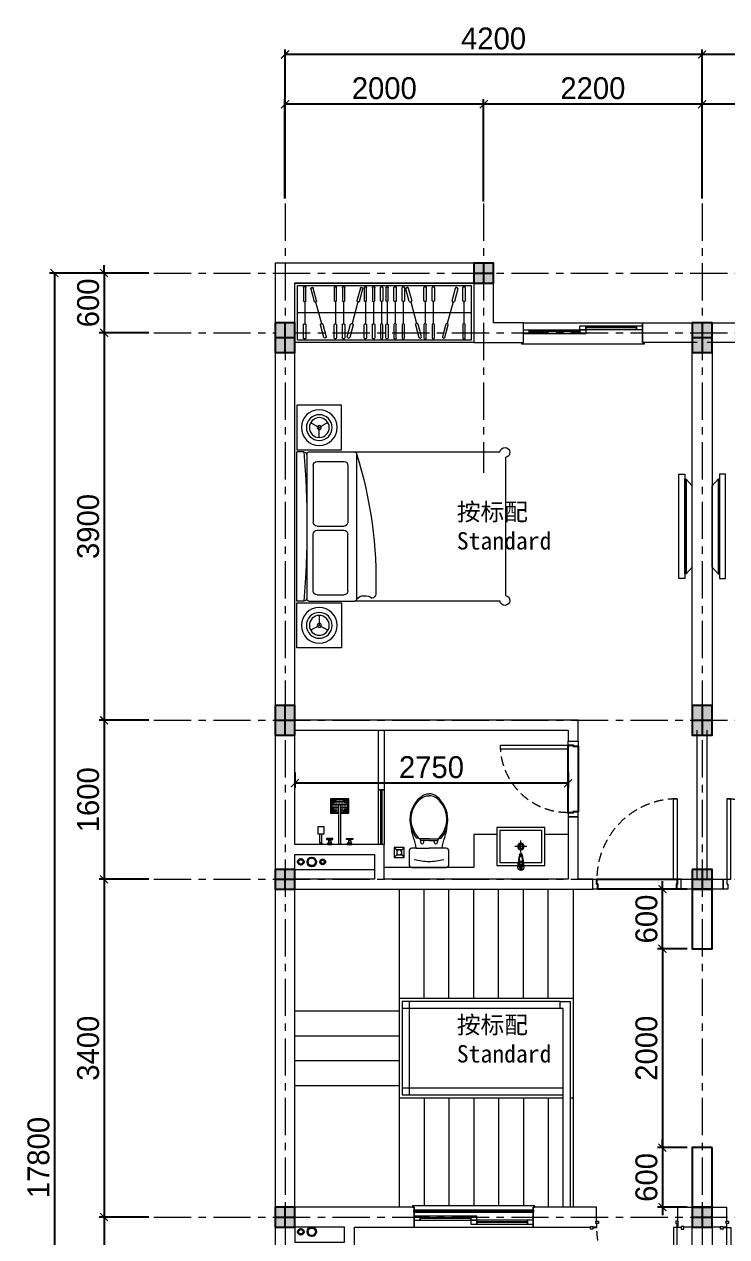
# Model space of a CAD drawing. Header units: inches. Extents: x -315689 to -186947, y -1261464 to -1173043.
# Drawn here: x -215010 to -207937, y -1187385 to -1175184 of the extents above; entities that cross this region are included whole.
import ezdxf

# ---------------------------------------------------------------- set-up
doc = ezdxf.new("R2010")
doc.units = ezdxf.units.IN
doc.header["$LTSCALE"] = 30
doc.header["$MEASUREMENT"] = 0
doc.linetypes.add('CENTER-1', pattern=[10, 6.25, -1.25, 1.25, -1.25])
doc.linetypes.add('HIDDEN', pattern=[9.525, 6.35, -3.175])
doc.layers.get('Defpoints').update_dxf_attribs({"color": 140, "lineweight": 0})
for name, color, linetype, lineweight in [('200mm Colum', 1, 'Continuous', 0), ('200mm Wall', 7, 'Continuous', 20), ('A-WALL', 7, 'Continuous', 0), ('A-WALL-4-20', 252, 'Continuous', 0), ('B-WINDOW 2', 142, 'Continuous', 0), ('C-DOOR', 45, 'Continuous', 0), ('D-FURNITURES-COUNTER-CABINET', 40, 'Continuous', 0), ('E- FIXTURES-TOILET', 251, 'Continuous', 0), ('E-FIXTURES-KITCHEN', 251, 'Continuous', 0), ('floor', 1, 'Continuous', 18), ('Grid-Line', 1, 'CENTER-1', 5), ('H-HANDRAIL-RAILING', 33, 'Continuous', 0), ('STAIR', 7, 'Continuous', 0), ('Symbol-Template', 251, 'Continuous', 0), ('TEXT2', 7, 'Continuous', 25)]:
    doc.layers.add(name, color=color, linetype=linetype, lineweight=lineweight)
doc.layers.add('A-dims', color=7, linetype='Continuous')
doc.styles.add('Annotative', font='arial.ttf')
doc.styles.add('cordia.shx', font='cordia.shx')
doc.dimstyles.new('ISO 100', dxfattribs={"dimscale": 100, "dimtxt": 2.2, "dimasz": 0.8, "dimexe": 0.5, "dimexo": 0.5, "dimgap": 0.5, "dimtad": 1, "dimdec": 0, "dimzin": 0, "dimdsep": 46, "dimtxsty": 'cordia.shx', "dimblk": 'ARCHTICK', "dimcen": 0.09, "dimclrd": 6, "dimclre": 6, "dimclrt": 256, "dimadec": 0, "dimazin": 0, "dimtfac": 1, "dimtdec": 0, "dimtix": 1, "dimtmove": 2, "dimatfit": 3, "dimfxl": 1, "dimtolj": 1, "dimtzin": 0, "dimarcsym": 0})

# ---------------------------------------------------------------- blocks, each defined once
blk = doc.blocks.new('AR-TV_Flat-A')
for points in [[(25, -525), (85, -525), (85, 525), (25, 525)], [(-50, 410), (10, 475), (10, -475), (-50, -410)], [(10, -475), (25, -475), (25, 475), (10, 475)]]:
    blk.add_lwpolyline(points, close=True)
blk = doc.blocks.new('AR-Bed-Sub-Room_Flat-A')
for p, q in [((-332, 1045), (-245, 995)), ((-158, 1045), (-245, 995)), ((-245, 895), (-245, 995)), ((-600, 750), (-2064, 750)), ((-140, 750), (-600, 750)), ((-90, 750), (-20, 750)), ((-20, -750), (-20, 750)), ((-2120, 694), (-2120, -694)), ((-620, 730), (-620, -730)), ((-534, 614), (-534, 44)), ((-224, 654), (-494, 654)), ((-184, 614), (-184, 44)), ((-120, 730), (-120, -730)), ((-120, 720), (-120, -720)), ((-224, 4), (-494, 4)), ((-534, -648), (-534, -78)), ((-224, -38), (-494, -38)), ((-184, -648), (-184, -78)), ((-224, -688), (-494, -688)), ((-2064, -750), (-600, -750)), ((-140, -750), (-600, -750)), ((-90, -750), (-20, -750)), ((-245, -895), (-245, -995)), ((-332, -1045), (-245, -995)), ((-158, -1045), (-245, -995))]:
    blk.add_line(p, q)
for points in [[(-470, 770), (-470, 1220), (-20, 1220), (-20, 770)], [(-470, -770), (-470, -1220), (-20, -1220), (-20, -770)]]:
    blk.add_lwpolyline(points, close=True)
for centre, radius in [((-245, 995), 180), ((-245, 995), 130), ((-245, 995), 100), ((-245, 995), 20), ((-245, -995), 180), ((-245, -995), 130), ((-245, -995), 100), ((-245, -995), 20)]:
    blk.add_circle(centre, radius)
for centre, radius, start, end in [((-2114, 744), 50.2, 6.6955, 263.3045), ((-600, 730), 20, 90, 180), ((-140, 730), 20, 0, 90), ((9270, 0), 9390, 175.4188, 184.5812), ((-90, 720), 30, 90, 180), ((3424, -545), 4240, 162.4998, 181.8358), ((-494, 614), 40, 90, 180), ((-224, 614), 40, 0, 90), ((-494, 44), 40, 180, 270), ((-224, 44), 40, 270, 0), ((-494, -78), 40, 90, 180), ((-224, -78), 40, 0, 90), ((-2114, -744), 50.2, 96.6955, 353.3045), ((-774, -680), 40, 181.4499, 268.6847), ((-703, -814), 118, 45.0954, 127.3906), ((-600, -730), 20, 180, 270), ((-494, -648), 40, 180, 270), ((-224, -648), 40, 270, 0), ((-140, -730), 20, 270, 0), ((-90, -720), 30, 180, 270)]:
    blk.add_arc(centre, radius, start, end)
blk = doc.blocks.new('AR-HANG-QUEEN-VILLA')
at = {"color": 0}
for p, q in [((-462, 265), (-462, 133)), ((-446, 274), (-454, 274)), ((-438, 133), (-438, 265)), ((-257, 260), (-292, 132)), ((-267, 126), (-233, 253)), ((-240, 264), (-246, 266)), ((-154, 265), (-154, 133)), ((-138, 274), (-144, 274)), ((-128, 133), (-128, 265)), ((-70, 265), (-70, 133)), ((-54, 274), (-62, 274)), ((-46, 133), (-46, 265)), ((-21, 253), (13, 126)), ((-8, 266), (-14, 264)), ((38, 132), (3, 260)), ((148, 265), (148, 133)), ((164, 274), (158, 274)), ((174, 133), (174, 265)), ((232, 265), (232, 133)), ((248, 274), (240, 274)), ((256, 133), (256, 265)), ((366, 265), (366, 133)), ((382, 274), (376, 274)), ((392, 133), (392, 265)), ((-454, 124), (-446, 124)), ((-450, -101), (-450, 124)), ((-144, 124), (-138, 124)), ((-141, -101), (-141, 124)), ((-62, 124), (-54, 124)), ((-58, -101), (-58, 124)), ((158, 124), (164, 124)), ((161, -101), (161, 124)), ((240, 124), (248, 124)), ((244, -101), (244, 124)), ((376, 124), (382, 124)), ((379, -101), (379, 124)), ((-340, -97), (-282, 120)), ((-285, 121), (-279, 119)), ((25, 119), (31, 121)), ((86, -97), (28, 120)), ((-462, -242), (-462, -110)), ((-454, -101), (-446, -101)), ((-438, -110), (-438, -242)), ((-389, -230), (-355, -103)), ((-330, -109), (-365, -237)), ((-343, -96), (-337, -98)), ((-154, -242), (-154, -110)), ((-144, -101), (-138, -101)), ((-128, -110), (-128, -242)), ((-70, -242), (-70, -110)), ((-62, -101), (-54, -101)), ((-46, -110), (-46, -242)), ((111, -237), (76, -109)), ((83, -98), (89, -96)), ((101, -103), (135, -230)), ((148, -242), (148, -110)), ((158, -101), (164, -101)), ((174, -110), (174, -242)), ((232, -242), (232, -110)), ((240, -101), (248, -101)), ((256, -110), (256, -242)), ((366, -242), (366, -110)), ((376, -101), (382, -101)), ((392, -110), (392, -242)), ((-376, -243), (-382, -241)), ((128, -241), (122, -243)), ((-446, -251), (-454, -251)), ((-138, -251), (-144, -251)), ((-54, -251), (-62, -251)), ((164, -251), (158, -251)), ((248, -251), (240, -251)), ((382, -251), (376, -251))]:
    blk.add_line(p, q, dxfattribs=at)
for centre, start, end in [((-454, 265), 90, 180), ((-446, 265), 0, 90), ((-249, 257), 75, 165), ((-242, 255), 345, 75), ((-144, 265), 90, 180), ((-138, 265), 0, 90), ((-62, 265), 90, 180), ((-54, 265), 0, 90), ((-12, 255), 105, 195), ((-5, 257), 15, 105), ((158, 265), 90, 180), ((164, 265), 0, 90), ((240, 265), 90, 180), ((248, 265), 0, 90), ((376, 265), 90, 180), ((382, 265), 0, 90), ((-454, 133), 180, 270), ((-446, 133), 270, 0), ((-283, 130), 165, 255), ((-276, 128), 255, 345), ((-144, 133), 180, 270), ((-138, 133), 270, 0), ((-62, 133), 180, 270), ((-54, 133), 270, 0), ((22, 128), 195, 285), ((29, 130), 285, 15), ((158, 133), 180, 270), ((164, 133), 270, 0), ((240, 133), 180, 270), ((248, 133), 270, 0), ((376, 133), 180, 270), ((382, 133), 270, 0), ((-454, -110), 90, 180), ((-446, -110), 0, 90), ((-346, -105), 75, 165), ((-339, -107), 345, 75), ((-144, -110), 90, 180), ((-138, -110), 0, 90), ((-62, -110), 90, 180), ((-54, -110), 0, 90), ((85, -107), 105, 195), ((92, -105), 15, 105), ((158, -110), 90, 180), ((164, -110), 0, 90), ((240, -110), 90, 180), ((248, -110), 0, 90), ((376, -110), 90, 180), ((382, -110), 0, 90), ((-454, -242), 180, 270), ((-446, -242), 270, 0), ((-380, -232), 165, 255), ((-373, -234), 255, 345), ((-144, -242), 180, 270), ((-138, -242), 270, 0), ((-62, -242), 180, 270), ((-54, -242), 270, 0), ((119, -234), 195, 285), ((126, -232), 285, 15), ((158, -242), 180, 270), ((164, -242), 270, 0), ((240, -242), 180, 270), ((248, -242), 270, 0), ((376, -242), 180, 270), ((382, -242), 270, 0)]:
    blk.add_arc(centre, 9, start, end, dxfattribs=at)
blk = doc.blocks.new('AR-Sub-Room-Wardrobe_Flat-A')
at = {"layer": 'Symbol-Template'}
blk.add_line((-1775, -300), (-25, -300), dxfattribs=at)
for points in [[(-1800, -600), (0, -600), (0, 0), (-1800, 0)], [(-1775, -575), (-25, -575), (-25, -25), (-1775, -25)]]:
    blk.add_lwpolyline(points, close=True, dxfattribs=at)
at = {"layer": 'Symbol-Template', "xscale": -1, "rotation": 180}
blk.add_blockref('AR-HANG-QUEEN-VILLA', (-1252, -288), dxfattribs=at)
at = {"layer": 'Symbol-Template', "rotation": 180}
blk.add_blockref('AR-HANG-QUEEN-VILLA', (-548, -288), dxfattribs=at)
blk = doc.blocks.new('AR-Drain-Tiolet-Area_Flat-A')
at = {"color": 0, "ltscale": 800}
for p, q in [((-120, -20), (-95, -45)), ((-95, -95), (-120, -120)), ((-45, -45), (-20, -20)), ((-45, -95), (-20, -120))]:
    blk.add_line(p, q, dxfattribs=at)
for points in [[(-20, -20), (-20, -120), (-120, -120), (-120, -20)], [(-45, -45), (-45, -95), (-95, -95), (-95, -45)]]:
    blk.add_lwpolyline(points, close=True, dxfattribs=at)
blk.add_circle((-70, -70), 25, dxfattribs=at)
blk = doc.blocks.new('AR-Shower_Flat-A')
at = {"color": 0}
for p, q in [((-12, 0), (-12, -388)), ((13, -388), (13, 0)), ((-133, -50), (-105, -50)), ((-113, -38), (-113, -13)), ((-113, -38), (-88, -38)), ((-111, -40), (-111, -38)), ((-111, -40), (-90, -40)), ((-105, -50), (-105, -40)), ((-95, -50), (-95, -40)), ((-90, -40), (-90, -38)), ((-88, -38), (-88, -13)), ((88, -38), (88, -13)), ((113, -38), (88, -38)), ((90, -40), (90, -38)), ((111, -40), (90, -40)), ((95, -50), (95, -40)), ((105, -50), (105, -40)), ((133, -50), (105, -50)), ((111, -40), (111, -38)), ((113, -38), (113, -13)), ((179, -16), (179, -105)), ((198, -16), (198, -105))]:
    blk.add_line(p, q, dxfattribs=at)
at = {"color": 0, "ltscale": 0.4}
for p, q in [((-80, -373), (-30, -322)), ((-80, -367), (-35, -322)), ((-80, -358), (-45, -322)), ((-80, -352), (-50, -322)), ((-80, -343), (-60, -322)), ((-80, -337), (-65, -322)), ((80, -373), (30, -322)), ((80, -367), (35, -322)), ((80, -358), (45, -322)), ((80, -352), (50, -322)), ((80, -343), (60, -322)), ((80, -337), (65, -322)), ((-80, -402), (-30, -452)), ((-80, -408), (-35, -452)), ((-80, -417), (-45, -452)), ((-80, -423), (-50, -452)), ((-80, -432), (-60, -452)), ((-80, -438), (-65, -452)), ((80, -402), (30, -452)), ((80, -408), (35, -452)), ((80, -417), (45, -452)), ((80, -423), (50, -452)), ((80, -432), (60, -452)), ((80, -438), (65, -452))]:
    blk.add_line(p, q, dxfattribs=at)
at = {"color": 0}
for points in [[(-123, -13), (-77, -13), (-77, 0), (-123, 0)], [(77, -13), (123, -13), (123, 0), (77, 0)], [(216, -180), (160, -180), (160, -105), (216, -105)]]:
    blk.add_lwpolyline(points, close=True, dxfattribs=at)
for points in [[(-95, -50), (-68, -50), (-68, -60), (-133, -60), (-133, -50), (-105, -50)], [(95, -50), (68, -50), (68, -60), (133, -60), (133, -50), (105, -50)]]:
    blk.add_lwpolyline(points, dxfattribs=at)
blk.add_lwpolyline([(13, -312), (85, -312, -0.414214), (90, -318), (90, -458, -0.414214), (85, -462), (-85, -462, -0.414214), (-90, -458), (-90, -318, -0.414214), (-85, -312), (-12, -312)], format="xyb", dxfattribs=at)
at = {"color": 0, "ltscale": 0.4}
blk.add_lwpolyline([(13, -318), (80, -318, -0.414214), (85, -322), (85, -452, -0.414214), (80, -458), (-80, -458, -0.414214), (-85, -452), (-85, -322, -0.414214), (-80, -318), (-12, -318)], format="xyb", dxfattribs=at)
blk.add_lwpolyline([(13, -322), (80, -322), (80, -452), (-80, -452), (-80, -322), (-12, -322)], dxfattribs=at)
at = {"color": 0}
for centre in [(-100, -55), (100, -55)]:
    blk.add_circle(centre, 5, dxfattribs=at)
at = {"color": 0, "ltscale": 0.4}
for centre in [(-75, -327), (-75, -342), (-75, -357), (-60, -327), (-60, -342), (-60, -357), (-45, -327), (-45, -342), (-45, -357), (-30, -327), (-30, -342), (-30, -357), (-15, -327), (-15, -342), (-15, -357), (15, -327), (15, -342), (15, -357), (30, -327), (30, -342), (30, -357), (45, -327), (45, -342), (45, -357), (60, -327), (60, -342), (60, -357), (75, -327), (75, -342), (75, -357), (-75, -372), (-75, -388), (-75, -402), (-75, -417), (-75, -432), (-75, -447), (-60, -372), (-60, -388), (-60, -402), (-60, -417), (-60, -432), (-60, -447), (-45, -372), (-45, -388), (-45, -402), (-45, -417), (-45, -432), (-45, -447), (-30, -372), (-30, -388), (-30, -402), (-30, -417), (-30, -432), (-30, -447), (-15, -372), (-15, -388), (-15, -402), (-15, -417), (-15, -432), (-15, -447), (0, -402), (0, -417), (0, -432), (0, -447), (15, -372), (15, -388), (15, -402), (15, -417), (15, -432), (15, -447), (30, -372), (30, -388), (30, -402), (30, -417), (30, -432), (30, -447), (45, -372), (45, -388), (45, -402), (45, -417), (45, -432), (45, -447), (60, -372), (60, -388), (60, -402), (60, -417), (60, -432), (60, -447), (75, -372), (75, -388), (75, -402), (75, -417), (75, -432), (75, -447)]:
    blk.add_circle(centre, 2.5, dxfattribs=at)
at = {"color": 0}
for centre, radius, start, end in [((188, -16), 12.5, 319.3242, 221.3083), ((188, -16), 9.5, 356.2923, 183.935), ((0, -388), 12.5, 180, 0)]:
    blk.add_arc(centre, radius, start, end, dxfattribs=at)
at = {"color": 0, "extrusion": (0, 0, -1)}
for start_param, end_param in [(-0.928631, 0), (3.141593, 4.070224)]:
    blk.add_ellipse((-100, -50), major_axis=(-5, 0), ratio=0.24875, start_param=start_param, end_param=end_param, dxfattribs=at)
at = {"color": 0}
for start_param, end_param in [(0, 0.928631), (2.212962, 3.141593)]:
    blk.add_ellipse((100, -50), major_axis=(-5, 0), ratio=0.24875, start_param=start_param, end_param=end_param, dxfattribs=at)
blk = doc.blocks.new('_ArchTick')
at = {"color": 0, "linetype": 'ByBlock', "const_width": 0.15}
blk.add_lwpolyline([(-0.5, -0.5), (0.5, 0.5)], dxfattribs=at)
blk = doc.blocks.new('*D108')
at = {"layer": '200mm Wall', "color": 6, "lineweight": -2, "transparency": 16777216}
for p, q in [((-212285, -1182715), (-212285, -1182871)), ((-209535, -1182715), (-209535, -1182871)), ((-209535, -1182821), (-212285, -1182821))]:
    blk.add_line(p, q, dxfattribs=at)
at = {"layer": 'Defpoints', "color": 0, "transparency": 16777216}
for p in [(-212285, -1182665), (-209535, -1182665), (-212285, -1182821)]:
    blk.add_point(p, dxfattribs=at)
at = {"layer": '200mm Wall', "color": 6, "lineweight": -2, "transparency": 16777216, "xscale": 80, "yscale": 80, "zscale": 80}
for p, rotation in [((-212285, -1182821), 180.0000000012224), ((-209535, -1182821), 1.222462131522661e-09)]:
    blk.add_blockref('_ArchTick', p, dxfattribs=dict(at, rotation=rotation))
at = {"layer": '200mm Wall', "transparency": 16777216, "insert": (-210910, -1182661), "char_height": 220, "attachment_point": 5, "rotation": 0, "style": 'cordia.shx'}
blk.add_mtext('\\A1;2750', dxfattribs=at)
blk = doc.blocks.new('*D111')
at = {"layer": 'A-dims', "color": 6, "lineweight": -2, "transparency": 16777216}
for p, q in [((-208184.735135, -1176938.608632), (-208184.735135, -1175938.608632)), ((-205984.735135, -1175988.608632), (-208184.735135, -1175988.608632)), ((-205984.735135, -1176938.608632), (-205984.735135, -1175938.608632))]:
    blk.add_line(p, q, dxfattribs=at)
at = {"layer": 'Defpoints', "color": 0, "transparency": 16777216}
for p in [(-208184.735135, -1175988.608632), (-208184.735135, -1176988.608632), (-205984.735135, -1176988.608632)]:
    blk.add_point(p, dxfattribs=at)
at = {"layer": 'A-dims', "color": 6, "lineweight": -2, "transparency": 16777216, "xscale": 80, "yscale": 80, "zscale": 80, "rotation": 180}
blk.add_blockref('_ArchTick', (-208184.735135, -1175988.608632), dxfattribs=at)
at = {"layer": 'A-dims', "color": 6, "lineweight": -2, "transparency": 16777216, "xscale": 80, "yscale": 80, "zscale": 80}
blk.add_blockref('_ArchTick', (-205984.735135, -1175988.608632), dxfattribs=at)
at = {"layer": 'A-dims', "transparency": 16777216, "insert": (-207084.735135, -1175828.608632), "char_height": 220, "attachment_point": 5, "style": 'cordia.shx'}
blk.add_mtext('\\A1;2200', dxfattribs=at)
blk = doc.blocks.new('*D112')
at = {"layer": 'A-dims', "color": 6, "lineweight": -2, "transparency": 16777216}
for p, q in [((-208184.735135, -1176938.608632), (-208184.735135, -1175438.608632)), ((-203984.735135, -1175488.608632), (-208184.735135, -1175488.608632)), ((-203984.735135, -1176938.608632), (-203984.735135, -1175438.608632))]:
    blk.add_line(p, q, dxfattribs=at)
at = {"layer": 'Defpoints', "color": 0, "transparency": 16777216}
for p in [(-208184.735135, -1175488.608632), (-208184.735135, -1176988.608632), (-203984.735135, -1176988.608632)]:
    blk.add_point(p, dxfattribs=at)
at = {"layer": 'A-dims', "color": 6, "lineweight": -2, "transparency": 16777216, "xscale": 80, "yscale": 80, "zscale": 80, "rotation": 180}
blk.add_blockref('_ArchTick', (-208184.735135, -1175488.608632), dxfattribs=at)
at = {"layer": 'A-dims', "color": 6, "lineweight": -2, "transparency": 16777216, "xscale": 80, "yscale": 80, "zscale": 80}
blk.add_blockref('_ArchTick', (-203984.735135, -1175488.608632), dxfattribs=at)
at = {"layer": 'A-dims', "transparency": 16777216, "insert": (-206084.735135, -1175328.608632), "char_height": 220, "attachment_point": 5, "style": 'cordia.shx'}
blk.add_mtext('\\A1;4200', dxfattribs=at)
blk = doc.blocks.new('*D113')
at = {"layer": 'A-dims', "color": 6, "lineweight": -2, "transparency": 16777216}
for p, q in [((-210385, -1176967), (-210385, -1175939)), ((-208185, -1175989), (-210385, -1175989)), ((-208185, -1176939), (-208185, -1175939))]:
    blk.add_line(p, q, dxfattribs=at)
at = {"layer": 'Defpoints', "color": 0, "transparency": 16777216}
for p in [(-210385, -1175989), (-208185, -1176989), (-210385, -1177017)]:
    blk.add_point(p, dxfattribs=at)
at = {"layer": 'A-dims', "color": 6, "lineweight": -2, "transparency": 16777216, "xscale": 80, "yscale": 80, "zscale": 80, "rotation": 180}
blk.add_blockref('_ArchTick', (-210385, -1175989), dxfattribs=at)
at = {"layer": 'A-dims', "color": 6, "lineweight": -2, "transparency": 16777216, "xscale": 80, "yscale": 80, "zscale": 80}
blk.add_blockref('_ArchTick', (-208185, -1175989), dxfattribs=at)
at = {"layer": 'A-dims', "transparency": 16777216, "insert": (-209285, -1175829), "char_height": 220, "attachment_point": 5, "style": 'cordia.shx'}
blk.add_mtext('\\A1;2200', dxfattribs=at)
blk = doc.blocks.new('*D114')
at = {"layer": 'A-dims', "color": 6, "lineweight": -2, "transparency": 16777216}
for p, q in [((-212385, -1176939), (-212385, -1175939)), ((-210385, -1175989), (-212385, -1175989)), ((-210385, -1176967), (-210385, -1175939))]:
    blk.add_line(p, q, dxfattribs=at)
at = {"layer": 'Defpoints', "color": 0, "transparency": 16777216}
for p in [(-212385, -1175989), (-212385, -1176989), (-210385, -1177017)]:
    blk.add_point(p, dxfattribs=at)
at = {"layer": 'A-dims', "color": 6, "lineweight": -2, "transparency": 16777216, "xscale": 80, "yscale": 80, "zscale": 80, "rotation": 180}
blk.add_blockref('_ArchTick', (-212385, -1175989), dxfattribs=at)
at = {"layer": 'A-dims', "color": 6, "lineweight": -2, "transparency": 16777216, "xscale": 80, "yscale": 80, "zscale": 80}
blk.add_blockref('_ArchTick', (-210385, -1175989), dxfattribs=at)
at = {"layer": 'A-dims', "transparency": 16777216, "insert": (-211385, -1175829), "char_height": 220, "attachment_point": 5, "style": 'cordia.shx'}
blk.add_mtext('\\A1;2000', dxfattribs=at)
blk = doc.blocks.new('*D115')
at = {"layer": 'A-dims', "color": 6, "lineweight": -2, "transparency": 16777216}
for p, q in [((-212384.735135, -1176938.608632), (-212384.735135, -1175438.608632)), ((-208184.735135, -1175488.608632), (-212384.735135, -1175488.608632)), ((-208184.735135, -1176938.608632), (-208184.735135, -1175438.608632))]:
    blk.add_line(p, q, dxfattribs=at)
at = {"layer": 'Defpoints', "color": 0, "transparency": 16777216}
for p in [(-212384.735135, -1175488.608632), (-212384.735135, -1176988.608632), (-208184.735135, -1176988.608632)]:
    blk.add_point(p, dxfattribs=at)
at = {"layer": 'A-dims', "color": 6, "lineweight": -2, "transparency": 16777216, "xscale": 80, "yscale": 80, "zscale": 80, "rotation": 180}
blk.add_blockref('_ArchTick', (-212384.735135, -1175488.608632), dxfattribs=at)
at = {"layer": 'A-dims', "color": 6, "lineweight": -2, "transparency": 16777216, "xscale": 80, "yscale": 80, "zscale": 80}
blk.add_blockref('_ArchTick', (-208184.735135, -1175488.608632), dxfattribs=at)
at = {"layer": 'A-dims', "transparency": 16777216, "insert": (-210284.735135, -1175328.608632), "char_height": 220, "attachment_point": 5, "style": 'cordia.shx'}
blk.add_mtext('\\A1;4200', dxfattribs=at)
blk = doc.blocks.new('*D116')
at = {"layer": 'A-dims', "color": 6, "lineweight": -2, "transparency": 16777216}
for p, q in [((-214206, -1177688), (-214206, -1177608)), ((-213756, -1177688), (-214256, -1177688)), ((-214206, -1177688), (-214206, -1178288)), ((-213756, -1178288), (-214256, -1178288)), ((-214206, -1178288), (-214206, -1178368))]:
    blk.add_line(p, q, dxfattribs=at)
at = {"layer": 'Defpoints', "color": 0, "transparency": 16777216}
for p in [(-213706, -1177688), (-214206, -1178288), (-213706, -1178288)]:
    blk.add_point(p, dxfattribs=at)
at = {"layer": 'A-dims', "color": 6, "lineweight": -2, "transparency": 16777216, "xscale": 80, "yscale": 80, "zscale": 80}
for p, rotation in [((-214206, -1177688), 270), ((-214206, -1178288), 90)]:
    blk.add_blockref('_ArchTick', p, dxfattribs=dict(at, rotation=rotation))
at = {"layer": 'A-dims', "transparency": 16777216, "insert": (-214366, -1177988), "char_height": 220, "attachment_point": 5, "rotation": 90, "style": 'cordia.shx'}
blk.add_mtext('\\A1;600', dxfattribs=at)
blk = doc.blocks.new('*D117')
at = {"layer": 'A-dims', "color": 6, "lineweight": -2, "transparency": 16777216}
for p, q in [((-213756, -1178288), (-214256, -1178288)), ((-214206, -1178288), (-214206, -1182188)), ((-213756, -1182188), (-214256, -1182188))]:
    blk.add_line(p, q, dxfattribs=at)
at = {"layer": 'Defpoints', "color": 0, "transparency": 16777216}
for p in [(-213706, -1178288), (-214206, -1182188), (-213706, -1182188)]:
    blk.add_point(p, dxfattribs=at)
at = {"layer": 'A-dims', "color": 6, "lineweight": -2, "transparency": 16777216, "xscale": 80, "yscale": 80, "zscale": 80}
for p, rotation in [((-214206, -1178288), 90), ((-214206, -1182188), 270)]:
    blk.add_blockref('_ArchTick', p, dxfattribs=dict(at, rotation=rotation))
at = {"layer": 'A-dims', "transparency": 16777216, "insert": (-214366, -1180238), "char_height": 220, "attachment_point": 5, "rotation": 90, "style": 'cordia.shx'}
blk.add_mtext('\\A1;3900', dxfattribs=at)
blk = doc.blocks.new('*D118')
at = {"layer": 'A-dims', "color": 6, "lineweight": -2, "transparency": 16777216}
for p, q in [((-213756, -1182188), (-214256, -1182188)), ((-214206, -1182188), (-214206, -1183788)), ((-213756, -1183788), (-214256, -1183788))]:
    blk.add_line(p, q, dxfattribs=at)
at = {"layer": 'Defpoints', "color": 0, "transparency": 16777216}
for p in [(-213706, -1182188), (-214206, -1183788), (-213706, -1183788)]:
    blk.add_point(p, dxfattribs=at)
at = {"layer": 'A-dims', "color": 6, "lineweight": -2, "transparency": 16777216, "xscale": 80, "yscale": 80, "zscale": 80}
for p, rotation in [((-214206, -1182188), 90), ((-214206, -1183788), 270)]:
    blk.add_blockref('_ArchTick', p, dxfattribs=dict(at, rotation=rotation))
at = {"layer": 'A-dims', "transparency": 16777216, "insert": (-214366, -1182988), "char_height": 220, "attachment_point": 5, "rotation": 90, "style": 'cordia.shx'}
blk.add_mtext('\\A1;1600', dxfattribs=at)
blk = doc.blocks.new('*D121')
at = {"layer": 'A-dims', "color": 6, "lineweight": -2, "transparency": 16777216}
for p, q in [((-213756, -1187188), (-214256, -1187188)), ((-214206, -1187188), (-214206, -1188988)), ((-213756, -1188988), (-214256, -1188988))]:
    blk.add_line(p, q, dxfattribs=at)
at = {"layer": 'Defpoints', "color": 0, "transparency": 16777216}
for p in [(-213706, -1187188), (-214206, -1188988), (-213706, -1188988)]:
    blk.add_point(p, dxfattribs=at)
at = {"layer": 'A-dims', "color": 6, "lineweight": -2, "transparency": 16777216, "xscale": 80, "yscale": 80, "zscale": 80}
for p, rotation in [((-214206, -1187188), 90), ((-214206, -1188988), 270)]:
    blk.add_blockref('_ArchTick', p, dxfattribs=dict(at, rotation=rotation))
at = {"layer": 'A-dims', "transparency": 16777216, "insert": (-214366, -1188088), "char_height": 220, "attachment_point": 5, "rotation": 90, "style": 'cordia.shx'}
blk.add_mtext('\\A1;1800', dxfattribs=at)
blk = doc.blocks.new('*D122')
at = {"layer": 'A-dims', "color": 6, "lineweight": -2, "transparency": 16777216}
for p, q in [((-213756, -1177688), (-214756, -1177688)), ((-214706, -1177688), (-214706, -1195488)), ((-213756, -1195488), (-214756, -1195488))]:
    blk.add_line(p, q, dxfattribs=at)
at = {"layer": 'Defpoints', "color": 0, "transparency": 16777216}
for p in [(-213706, -1177688), (-214706, -1195488), (-213706, -1195488)]:
    blk.add_point(p, dxfattribs=at)
at = {"layer": 'A-dims', "color": 6, "lineweight": -2, "transparency": 16777216, "xscale": 80, "yscale": 80, "zscale": 80}
for p, rotation in [((-214706, -1177688), 90), ((-214706, -1195488), 270)]:
    blk.add_blockref('_ArchTick', p, dxfattribs=dict(at, rotation=rotation))
at = {"layer": 'A-dims', "transparency": 16777216, "insert": (-214866, -1186588), "char_height": 220, "attachment_point": 5, "rotation": 90, "style": 'cordia.shx'}
blk.add_mtext('\\A1;17800', dxfattribs=at)
blk = doc.blocks.new('*D51')
at = {"layer": 'A-dims', "color": 6, "lineweight": -2, "transparency": 16777216}
for p, q in [((-213756, -1183788), (-214256, -1183788)), ((-214206, -1183788), (-214206, -1187188)), ((-213756, -1187188), (-214256, -1187188))]:
    blk.add_line(p, q, dxfattribs=at)
at = {"layer": 'Defpoints', "color": 0, "transparency": 16777216}
for p in [(-213706, -1183788), (-214206, -1187188), (-213706, -1187188)]:
    blk.add_point(p, dxfattribs=at)
at = {"layer": 'A-dims', "color": 6, "lineweight": -2, "transparency": 16777216, "xscale": 80, "yscale": 80, "zscale": 80}
for p, rotation in [((-214206, -1183788), 90), ((-214206, -1187188), 270)]:
    blk.add_blockref('_ArchTick', p, dxfattribs=dict(at, rotation=rotation))
at = {"layer": 'A-dims', "transparency": 16777216, "insert": (-214366, -1185488), "char_height": 220, "attachment_point": 5, "rotation": 90, "style": 'cordia.shx'}
blk.add_mtext('\\A1;3400', dxfattribs=at)
blk = doc.blocks.new('*D48')
at = {"color": 6, "lineweight": -2, "transparency": 16777216}
for p, q in [((-208335, -1184488), (-208635, -1184488)), ((-208585, -1184488), (-208585, -1186488)), ((-208335, -1186488), (-208635, -1186488))]:
    blk.add_line(p, q, dxfattribs=at)
at = {"layer": 'Defpoints', "color": 0, "transparency": 16777216}
for p in [(-208285, -1184488), (-208585, -1186488), (-208285, -1186488)]:
    blk.add_point(p, dxfattribs=at)
at = {"color": 6, "lineweight": -2, "transparency": 16777216, "xscale": 80, "yscale": 80, "zscale": 80}
for p, rotation in [((-208585, -1184488), 90), ((-208585, -1186488), 270)]:
    blk.add_blockref('_ArchTick', p, dxfattribs=dict(at, rotation=rotation))
at = {"transparency": 16777216, "insert": (-208745, -1185488), "char_height": 220, "attachment_point": 5, "rotation": 90, "style": 'cordia.shx'}
blk.add_mtext('\\A1;2000', dxfattribs=at)
blk = doc.blocks.new('*D49')
at = {"color": 6, "lineweight": -2, "transparency": 16777216}
for p, q in [((-208585, -1183888), (-208585, -1183808)), ((-208335, -1183888), (-208635, -1183888)), ((-208585, -1184488), (-208585, -1183888)), ((-208335, -1184488), (-208635, -1184488)), ((-208585, -1184488), (-208585, -1184568))]:
    blk.add_line(p, q, dxfattribs=at)
at = {"layer": 'Defpoints', "color": 0, "transparency": 16777216}
for p in [(-208585, -1183888), (-208285, -1183888), (-208285, -1184488)]:
    blk.add_point(p, dxfattribs=at)
at = {"color": 6, "lineweight": -2, "transparency": 16777216, "xscale": 80, "yscale": 80, "zscale": 80}
for p, rotation in [((-208585, -1183888), 270), ((-208585, -1184488), 90)]:
    blk.add_blockref('_ArchTick', p, dxfattribs=dict(at, rotation=rotation))
at = {"transparency": 16777216, "insert": (-208745, -1184188), "char_height": 220, "attachment_point": 5, "rotation": 90, "style": 'cordia.shx'}
blk.add_mtext('\\A1;600', dxfattribs=at)
blk = doc.blocks.new('*D50')
at = {"color": 6, "lineweight": -2, "transparency": 16777216}
for p, q in [((-208335, -1186488), (-208635, -1186488)), ((-208585, -1186488), (-208585, -1186408)), ((-208585, -1186488), (-208585, -1187088)), ((-208335, -1187088), (-208635, -1187088)), ((-208585, -1187088), (-208585, -1187168))]:
    blk.add_line(p, q, dxfattribs=at)
at = {"layer": 'Defpoints', "color": 0, "transparency": 16777216}
for p in [(-208285, -1186488), (-208585, -1187088), (-208285, -1187088)]:
    blk.add_point(p, dxfattribs=at)
at = {"color": 6, "lineweight": -2, "transparency": 16777216, "xscale": 80, "yscale": 80, "zscale": 80}
for p, rotation in [((-208585, -1186488), 270), ((-208585, -1187088), 90)]:
    blk.add_blockref('_ArchTick', p, dxfattribs=dict(at, rotation=rotation))
at = {"transparency": 16777216, "insert": (-208745, -1186788), "char_height": 220, "attachment_point": 5, "rotation": 90, "style": 'cordia.shx'}
blk.add_mtext('\\A1;600', dxfattribs=at)
blk = doc.blocks.new('AR-Single-Wood-Door-81cm-100-Frame_Flat-A')
at = {"color": 0}
for points in [[(-445, 0), (-445, -100), (-405, -100), (-405, -50), (-395, -50), (-395, 0), (-405, 0), (-405, 0), (-445, 0)], [(445, 0), (445, -100), (405, -100), (405, -50), (395, -50), (395, 0), (405, 0), (405, 0), (445, 0)], [(-405, -100), (-365, -100), (-365, -910), (-405, -910)]]:
    blk.add_lwpolyline(points, close=True, dxfattribs=at)
at = {"color": 0, "linetype": 'HIDDEN', "ltscale": 0.5}
blk.add_arc((-405, -100), 810, 270, 0, dxfattribs=at)
blk = doc.blocks.new('AR-Single-Wood-Door-68cm-100-Frame_Flat-A')
at = {"color": 0}
for points in [[(-340, 100), (-300, 100), (-300, 780), (-340, 780)], [(-340, 50), (-340, 100), (-380, 100), (-380, 0), (-330, 0), (-330, 50)], [(340, 50), (340, 100), (380, 100), (380, 0), (330, 0), (330, 50)]]:
    blk.add_lwpolyline(points, close=True, dxfattribs=at)
at = {"color": 0, "linetype": 'HIDDEN', "ltscale": 0.5}
blk.add_arc((-340, 100), 680, 0, 90, dxfattribs=at)
blk = doc.blocks.new('AR-Hing-Alu-Window-120cm-200-Frame_Flat-A')
at = {"color": 0}
for points in [[(-540, -30), (-600, -30), (-600, -70), (-540, -70)], [(-30, -30), (-540, -30), (-540, -70), (-30, -70)], [(30, -30), (-30, -30), (-30, -70), (30, -70)], [(30, -70), (-30, -70), (-30, -110), (30, -110)], [(540, -70), (30, -70), (30, -110), (540, -110)], [(600, -70), (540, -70), (540, -110), (600, -110)]]:
    blk.add_lwpolyline(points, close=True, dxfattribs=at)
for points in [[(-540, -47.5), (-30, -47.5)], [(-540, -52.5), (-30, -52.5)], [(30, -87.5), (540, -87.5)], [(30, -92.5), (540, -92.5)]]:
    blk.add_lwpolyline(points, dxfattribs=at)
blk = doc.blocks.new('AR-Single-Wood-Door-81cm-200-Frame_Flat-A')
for points in [[(-470, -190), (-445, -190), (-445, -215), (-470, -215)], [(-445, -195), (-445, -200), (-405, -200), (-405, -160), (-410, -160), (-410, -195)], [(-415, -135), (-390, -135), (-390, -160), (-415, -160)], [(415, -135), (390, -135), (390, -160), (415, -160)], [(445, -195), (445, -200), (405, -200), (405, -160), (410, -160), (410, -195)], [(470, -190), (445, -190), (445, -215), (470, -215)]]:
    blk.add_lwpolyline(points, close=True)
at = {"color": 0}
blk.add_lwpolyline([(-405, -200), (-365, -200), (-365, -1010), (-405, -1010)], close=True, dxfattribs=at)
at = {"color": 0, "linetype": 'HIDDEN', "ltscale": 0.5}
blk.add_arc((-405, -200), 810, 270, 0, dxfattribs=at)
blk = doc.blocks.new('AR-Staircase-3rd-F_Flat-A')
at = {"layer": 'H-HANDRAIL-RAILING', "color": 0}
blk.add_lwpolyline([(-2700, -1600), (-2700, 400), (-2670, 400), (-2670, 470), (-2770, 470), (-2770, -1600), (-2700, -1600)], dxfattribs=at)
at = {"layer": 'STAIR', "color": 0, "ltscale": 800}
blk.add_line((-2800, 1600), (-2800, -1600), dxfattribs=at)
at = {"layer": 'STAIR', "color": 0}
for p, q in [((-2550, 500), (-2550, 1600)), ((-2300, 500), (-2300, 1600)), ((-2050, 500), (-2050, 1600)), ((-1800, 500), (-1800, 1600)), ((-1550, 500), (-1550, 1600)), ((-1300, 500), (-1300, 1600)), ((-1050, 1600), (-1050, -1600)), ((-2800, 500), (-1050, 500)), ((-2670, 470), (-1080, 470)), ((-2670, 400), (-1080, 400)), ((-1150, 470), (-1150, -470)), ((-1080, 470), (-1080, -470)), ((0, 375), (-1050, 375)), ((0, 125), (-1050, 125)), ((0, -125), (-1050, -125)), ((-1080, -400), (-2700, -400)), ((-1080, -470), (-2700, -470)), ((0, -375), (-1050, -375)), ((-2770, -500), (-2800, -500)), ((-1050, -500), (-2700, -500)), ((-2550, -500), (-2550, -1600)), ((-2300, -500), (-2300, -1585)), ((-2050, -500), (-2050, -1585)), ((-1800, -500), (-1800, -1585)), ((-1550, -500), (-1550, -1585)), ((-1300, -500), (-1300, -1585))]:
    blk.add_line(p, q, dxfattribs=at)
blk = doc.blocks.new('200mm Column')
blk.add_point((0, 0))
at = {"color": 1, "linetype": 'ByBlock'}
blk.add_wipeout([(100, -100), (-100, -100), (-100, 100), (100, 100)], dxfattribs=at)
blk = doc.blocks.new('zhu2')
at = {"lineweight": 25}
blk.add_hatch(color=5, dxfattribs=at).paths.add_polyline_path([(704694, -104492), (704694, -104792), (704894, -104792), (704894, -104492)])
at = {"color": 5, "lineweight": 25}
for p, q in [((704794, -104492), (704794, -104792)), ((704694, -104642), (704894, -104642))]:
    blk.add_line(p, q, dxfattribs=at)
blk.add_lwpolyline([(704694, -104492), (704694, -104792), (704894, -104792), (704894, -104492), (704694, -104492)], dxfattribs=at)
blk = doc.blocks.new('zhu1')
at = {"lineweight": 25}
blk.add_hatch(color=7, dxfattribs=at).paths.add_polyline_path([(703739, -104407), (703739, -104607), (703939, -104607), (703939, -104407)])
at = {"color": 7, "lineweight": 25}
for p, q in [((703839, -104407), (703839, -104607)), ((703739, -104507), (703939, -104507))]:
    blk.add_line(p, q, dxfattribs=at)
blk.add_lwpolyline([(703739, -104407), (703739, -104607), (703939, -104607), (703939, -104407), (703739, -104407)], dxfattribs=at)
blk = doc.blocks.new('AR-Toilet_Flat-A')
at = {"color": 0}
for p, q in [((-308, 94), (-291, 85)), ((-291, 52), (-291, 85)), ((-291, 85), (-273, 85)), ((-273, 52), (-291, 52)), ((-291, 0), (-291, 52)), ((-291, 0), (-291, -52)), ((-308, -94), (-291, -85)), ((-291, -52), (-291, -85)), ((-273, -52), (-291, -52)), ((-291, -85), (-273, -85))]:
    blk.add_line(p, q, dxfattribs=at)
for points in [[(-500, 189, 0.230343), (-734, 76, 0.16845), (-760, 0, 2.883082)], [(-315, 101, 0.434217), (-710, 85, 0.182634), (-741, 0, 2.693815)], [(-443, 183, 0.048023), (-500, 189, 0.16845)], [(-212, -172, 0.414214), (-183, -201), (-49, -201, 0.414214), (-20, -172), (-20, 0), (-20, 172, 0.414214), (-49, 201), (-183, 201, 0.414214), (-212, 172), (-212, 132, -0.052345), (-319, 158, 0.071131), (-443, 183, 0.160777)], [(-413, 176, 0.026594), (-443, 183, 0.16845)], [(-315, 124, 0.094048), (-413, 176, 0.16845)], [(-315, 101), (-315, 124, 0.416606)], [(-212, 132), (-212, 0, 0.414214)], [(-308, 94, 0.008985), (-315, 101, 0.182634)], [(-308, 0), (-308, 94, 0.008985)], [(-308, 0), (-308, -94, -0.444938)], [(-212, -132), (-212, 0, -0.414214)], [(-500, -189, -0.230343), (-734, -76, -0.16845), (-760, 0, -2.883082)], [(-315, -101, -0.434217), (-710, -85, -0.182634), (-741, 0, -2.693815)], [(-308, -94, -0.008985), (-315, -101, -0.182634)], [(-315, -101), (-315, -124, -0.416606)], [(-443, -183, -0.048023), (-500, -189, -0.16845)], [(-443, -183, 0.071131), (-319, -158, -0.052345), (-212, -132), (-212, -172, 0.414214)], [(-425, -179, -0.015301), (-443, -183, -0.16845)], [(-315, -124, -0.105447), (-425, -179, -0.16845)]]:
    blk.add_lwpolyline(points, format="xyb", dxfattribs=at)
for centre, radius, start, end in [((-668, 0), 588, 0.028, 14.6712), ((-273, 69), 16.3, 270, 90), ((-273, -69), 16.3, 270, 90), ((-668, 0), 588, 345.3288, 359.972)]:
    blk.add_arc(centre, radius, start, end, dxfattribs=at)
blk = doc.blocks.new('sink for narrow stand')
at = {"layer": 'E- FIXTURES-TOILET'}
for p, q in [((78251, -418675), (78129, -418675)), ((78190, -418615), (78190, -418736))]:
    blk.add_line(p, q, dxfattribs=at)
for points in [[(77947, -418485), (78162, -418485)], [(78218, -418485), (78432, -418485), (78432, -418865), (77947, -418865), (77947, -418485)], [(78214, -418515), (78402, -418515), (78402, -418835), (77977, -418835), (77977, -418515), (78166, -418515)]]:
    blk.add_lwpolyline(points, dxfattribs=at)
for points in [[(78202, -418590), (78204, -418578, 0.090943), (78206, -418572), (78212, -418530), (78217, -418497), (78220, -418466, 0.413838), (78190, -418436, 0.413838), (78160, -418466), (78163, -418497), (78168, -418530), (78174, -418572, 0.090943), (78176, -418578), (78178, -418590, 0.482882)], [(78163, -418497, -0.462811), (78190, -418466, -0.462811), (78217, -418497)], [(78168, -418495, -0.414214), (78190, -418474, -0.685598)], [(78212, -418495, 0.414214), (78190, -418474, 0.685598)], [(78168, -418495), (78178, -418569, 0.389882), (78190, -418579, 1.391857)], [(78204, -418578, -0.245866), (78190, -418588, -0.245866), (78176, -418578)], [(78178, -418590), (78179, -418598, 0.409667), (78190, -418608, 0.409667), (78201, -418598), (78202, -418590)], [(78178, -418590, 0.389882), (78190, -418600, 0.230616), (78199, -418596, 0.146126), (78202, -418590)], [(78212, -418495), (78202, -418569, -0.389882), (78190, -418579, -1.391857)]]:
    blk.add_lwpolyline(points, format="xyb", dxfattribs=at)
for centre, radius in [((78190, -418452), 14.3), ((78190, -418452), 8.9), ((78190, -418508), 19), ((78190, -418508), 12), ((78190, -418675), 32.7), ((78190, -418675), 21.2)]:
    blk.add_circle(centre, radius, dxfattribs=at)
blk = doc.blocks.new('3nd')
for points in [[(-199520, -1182438), (-199470, -1182438), (-199470, -1182448), (-199420, -1182448), (-199420, -1183108), (-199470, -1183108), (-199470, -1183118), (-199520, -1183118)], [(-199230, -1183788), (-198420, -1183788), (-198420, -1183838), (-198430, -1183838), (-198430, -1183888), (-199220, -1183888), (-199220, -1183838), (-199230, -1183838)], [(-198070, -1183888), (-198270, -1183888), (-198270, -1184488), (-198070, -1184488)], [(-198070, -1186488), (-198270, -1186488), (-198270, -1187088), (-198070, -1187088)]]:
    blk.add_lwpolyline(points, close=True)
at = {"color": 51, "true_color": 0xf7f281}
blk.add_lwpolyline([(-199870, -1187118), (-199870, -1187138), (-201070, -1187138), (-201070, -1187118)], close=True, dxfattribs=at)
for centre, radius in [((-202210, -1183613), 30), ((-202210, -1183613), 25), ((-202100, -1183613), 45), ((-202100, -1183613), 40), ((-201990, -1183613), 25), ((-201990, -1183613), 20), ((-202210, -1187335), 30), ((-202210, -1187335), 25), ((-202100, -1187335), 45), ((-202100, -1187335), 40)]:
    blk.add_circle(centre, radius)
at = {"layer": '200mm Wall'}
for p, q in [((-198270, -1182188), (-198270, -1178388)), ((-198070, -1178388), (-198070, -1182188)), ((-198220, -1183788), (-198220, -1182288)), ((-198120, -1183788), (-198120, -1182288))]:
    blk.add_line(p, q, dxfattribs=at)
at = {"layer": 'A-WALL'}
for points in [[(-202470, -1187288), (-202470, -1189688)], [(-201670, -1187538), (-201670, -1187288), (-201070, -1187288), (-201070, -1187088), (-202270, -1187088), (-202270, -1183888), (-199270, -1183888), (-199270, -1183788), (-199420, -1183788), (-199420, -1183158), (-199520, -1183158), (-199520, -1183788), (-201370, -1183788), (-201370, -1183438), (-202270, -1183438), (-202270, -1182288), (-199520, -1182288), (-199520, -1182398), (-199420, -1182398), (-199420, -1182188), (-202270, -1182188), (-202270, -1177788), (-200470, -1177788), (-200470, -1178388), (-199970, -1178388), (-199970, -1178188), (-200270, -1178188), (-200270, -1177588), (-202370, -1177588), (-202470, -1177588)], [(-202470, -1177588), (-202470, -1182188)], [(-198220, -1178388), (-198770, -1178388), (-198770, -1178188), (-198170, -1178188), (-197570, -1178188), (-197570, -1178388), (-198120, -1178388)], [(-202470, -1182288), (-202470, -1183688)], [(-202270, -1183788), (-202270, -1183538), (-201470, -1183538), (-201470, -1183788), (-202270, -1183788)], [(-198270, -1183888), (-198380, -1183888), (-198380, -1183788), (-198220, -1183788)], [(-198120, -1183788), (-197960, -1183788), (-197960, -1183888), (-198070, -1183888)], [(-202470, -1183888), (-202470, -1187088)], [(-199235, -1187228), (-199235, -1187088), (-199870, -1187088), (-199870, -1187288), (-199295, -1187288)], [(-198415, -1187228), (-198415, -1187088), (-198270, -1187088)], [(-198070, -1187088), (-197925, -1187088), (-197925, -1187228)], [(-202270, -1187288), (-202270, -1187438), (-201770, -1187438), (-201770, -1187288), (-202270, -1187288)], [(-197985, -1187288), (-198070, -1187288), (-198070, -1189688), (-198270, -1189688), (-198270, -1187288), (-198355, -1187288)]]:
    blk.add_lwpolyline(points, dxfattribs=at)
at = {"layer": 'A-WALL-4-20'}
for points in [[(-199970, -1178188), (-198770, -1178188), (-198770, -1178388), (-198755, -1178388), (-198755, -1178403), (-199985, -1178403), (-199985, -1178388), (-199970, -1178388)], [(-201070, -1187288), (-199870, -1187288), (-199870, -1187088), (-199855, -1187088), (-199855, -1187073), (-201085, -1187073), (-201085, -1187088), (-201070, -1187088)]]:
    blk.add_lwpolyline(points, close=True, dxfattribs=at)
at = {"layer": 'D-FURNITURES-COUNTER-CABINET', "ltscale": 50}
for points in [[(-200237, -1183338), (-200470, -1183338), (-200470, -1183668), (-201370, -1183668)], [(-199520, -1183338), (-199752, -1183338)]]:
    blk.add_lwpolyline(points, dxfattribs=at)
at = {"layer": 'E-FIXTURES-KITCHEN'}
for points in [[(-201430, -1182288), (-201370, -1182288), (-201370, -1182888), (-201430, -1182888)], [(-201370, -1183438), (-201430, -1183438), (-201430, -1182888), (-201370, -1182888)]]:
    blk.add_lwpolyline(points, close=True, dxfattribs=at)
blk.add_lwpolyline([(-202270, -1183688), (-201470, -1183688)], dxfattribs=at)
at = {"layer": 'floor', "color": 4}
blk.add_lwpolyline([(-201395, -1183438), (-201405, -1183438), (-201405, -1182888), (-201395, -1182888)], close=True, dxfattribs=at)
at = {"color": 3, "lineweight": 25}
for name, p in [('zhu1', (-904209, -1073181)), ('zhu2', (-902964, -1073696)), ('zhu2', (-902964, -1077546)), ('zhu1', (-902009, -1079281)), ('zhu1', (-902009, -1082681))]:
    blk.add_blockref(name, p, dxfattribs=at)
at = {"color": 1, "xscale": -1, "rotation": 180}
blk.add_blockref('sink for narrow stand', (-278185, -1602133), dxfattribs=at)
at = {"xscale": -1}
blk.add_blockref('AR-Staircase-3rd-F_Flat-A', (-202270, -1185488), dxfattribs=at)
at = {"layer": 'B-WINDOW 2', "xscale": -1}
blk.add_blockref('AR-Hing-Alu-Window-120cm-200-Frame_Flat-A', (-199370, -1178188), dxfattribs=at)
at = {"layer": 'B-WINDOW 2', "rotation": 180}
blk.add_blockref('AR-Hing-Alu-Window-120cm-200-Frame_Flat-A', (-200470, -1187288), dxfattribs=at)
at = {"layer": 'C-DOOR'}
for name, p, xscale, rotation in [('AR-Single-Wood-Door-68cm-100-Frame_Flat-A', (-199420, -1182778), -1.000000000000002, 90), ('AR-Single-Wood-Door-81cm-100-Frame_Flat-A', (-197515, -1183888), -1, 180)]:
    blk.add_blockref(name, p, dxfattribs=dict(at, xscale=xscale, rotation=rotation))
at = {"layer": 'C-DOOR', "rotation": 180}
blk.add_blockref('AR-Single-Wood-Door-81cm-100-Frame_Flat-A', (-198825, -1183888), dxfattribs=at)
at = {"layer": 'C-DOOR', "xscale": -1}
blk.add_blockref('AR-Single-Wood-Door-81cm-200-Frame_Flat-A', (-198825, -1187093), dxfattribs=at)
at = {"layer": 'C-DOOR'}
blk.add_blockref('AR-Single-Wood-Door-81cm-200-Frame_Flat-A', (-197515, -1187093), dxfattribs=at)
at = {"layer": 'E- FIXTURES-TOILET', "rotation": 270}
blk.add_blockref('AR-Toilet_Flat-A', (-200920, -1183688), dxfattribs=at)
at = {"layer": 'TEXT2', "color": 22, "true_color": 0xe02606, "char_height": 175, "attachment_point": 1, "style": 'Annotative'}
for insert in [(-200640, -1180003), (-200640, -1185165)]:
    blk.add_mtext('{\\fSimSun|b0|i0|c134|p2;按标配\\fSimSun|b0|i0|c0|p2;\\PStandard}', dxfattribs=dict(at, insert=insert))
at = {"layer": '200mm Colum', "xscale": -1}
for p in [(-202370, -1178288), (-202370, -1182188), (-202370, -1183788), (-202370, -1187188)]:
    blk.add_blockref('200mm Column', p, dxfattribs=at)
at = {"color": 3, "lineweight": 25}
for name, p in [('zhu2', (-907164, -1073696)), ('zhu2', (-907164, -1077546)), ('zhu1', (-906209, -1079281)), ('zhu1', (-906209, -1082681))]:
    blk.add_blockref(name, p, dxfattribs=at)

msp = doc.modelspace()

# ---------------------------------------------------------------- linework, layer by layer
at = {"layer": 'Grid-Line', "ltscale": 2}
for p, q in [((-212384.7, -1176988.6), (-212384.7, -1197687.9)), ((-210384.7, -1176988.6), (-210384.7, -1179699.6)), ((-208184.7, -1176988.6), (-208184.7, -1197687.9)), ((-213705.6, -1177687.9), (-202408.2, -1177687.9)), ((-213705.6, -1178287.9), (-202351.2, -1178287.9)), ((-213705.6, -1182187.9), (-202351.2, -1182187.9)), ((-213705.6, -1183787.9), (-202351.2, -1183787.9)), ((-213705.6, -1187187.9), (-202351.2, -1187187.9))]:
    msp.add_line(p, q, dxfattribs=at)

# ---------------------------------------------------------------- block references
at = {"xscale": -1}
msp.add_blockref('AR-Sub-Room-Wardrobe_Flat-A', (-212284.7, -1177787.9), dxfattribs=at)
at = {"layer": 'E-FIXTURES-KITCHEN', "rotation": 180}
msp.add_blockref('AR-Shower_Flat-A', (-211834.7, -1183437.9), dxfattribs=at)
at = {"layer": 'E-FIXTURES-KITCHEN', "xscale": -1, "rotation": 90}
msp.add_blockref('AR-Drain-Tiolet-Area_Flat-A', (-211304.7, -1183587.9), dxfattribs=at)
at = {"layer": 'Symbol-Template', "xscale": -1}
for name, p in [('AR-Bed-Sub-Room_Flat-A', (-212284.7, -1180237.9)), ('AR-TV_Flat-A', (-208334.7, -1180237.9))]:
    msp.add_blockref(name, p, dxfattribs=at)
at = {"layer": 'Symbol-Template'}
msp.add_blockref('AR-TV_Flat-A', (-208034.7, -1180237.9), dxfattribs=at)

# ---------------------------------------------------------------- dimensions: what is measured, and where the dimension line sits
for p1, p2, distance, picture, middle in [((-208284.7, -1184487.9), (-208284.7, -1183887.9), 300.3, '*D49', (-208745, -1184187.9)), ((-208284.7, -1184487.9), (-208284.7, -1186487.9), -300.3, '*D48', (-208745, -1185487.9)), ((-208284.7, -1186487.9), (-208284.7, -1187087.9), -300.3, '*D50', (-208745, -1186787.9))]:
    dim = msp.add_aligned_dim(p1=p1, p2=p2, distance=distance, dimstyle='ISO 100')
    dim.commit()
    dim.dimension.update_dxf_attribs({"geometry": picture, "text_midpoint": middle})
at = {"layer": '200mm Wall'}
dim = msp.add_aligned_dim(p1=(-209534.7, -1182665.2), p2=(-212284.7, -1182665.2), distance=156.3, dimstyle='ISO 100', dxfattribs=at)
dim.commit()
dim.dimension.update_dxf_attribs({"geometry": '*D108', "text_midpoint": (-210909.7, -1182661.5)})
at = {"layer": 'A-dims'}
for base, p1, p2, angle, picture, middle in [((-212384.7, -1175488.6), (-208184.7, -1176988.6), (-212384.7, -1176988.6), 180, '*D115', (-210284.7, -1175328.6)), ((-208184.7, -1175488.6), (-203984.7, -1176988.6), (-208184.7, -1176988.6), 180, '*D112', (-206084.7, -1175328.6)), ((-212384.7, -1175988.6), (-210384.7, -1177017.5), (-212384.7, -1176988.6), 180, '*D114', (-211384.7, -1175828.6)), ((-210384.7, -1175988.6), (-208184.7, -1176988.6), (-210384.7, -1177017.5), 180, '*D113', (-209284.7, -1175828.6)), ((-208184.7, -1175988.6), (-205984.7, -1176988.6), (-208184.7, -1176988.6), 180, '*D111', (-207084.7, -1175828.6)), ((-214205.6, -1178287.9), (-213705.6, -1177687.9), (-213705.6, -1178287.9), 90, '*D116', (-214365.6, -1177987.9)), ((-214705.6, -1195487.9), (-213705.6, -1177687.9), (-213705.6, -1195487.9), 90, '*D122', (-214865.6, -1186587.9)), ((-214205.6, -1182187.9), (-213705.6, -1178287.9), (-213705.6, -1182187.9), 90, '*D117', (-214365.6, -1180237.9)), ((-214205.6, -1183787.9), (-213705.6, -1182187.9), (-213705.6, -1183787.9), 90, '*D118', (-214365.6, -1182987.9)), ((-214205.6, -1187187.9), (-213705.6, -1183787.9), (-213705.6, -1187187.9), 90, '*D51', (-214365.6, -1185487.9)), ((-214205.6, -1188987.9), (-213705.6, -1187187.9), (-213705.6, -1188987.9), 90, '*D121', (-214365.6, -1188087.9))]:
    dim = msp.add_linear_dim(base=base, p1=p1, p2=p2, angle=angle, dimstyle='ISO 100', dxfattribs=at)
    dim.commit()
    dim.dimension.update_dxf_attribs({"geometry": picture, "text_midpoint": middle})

# ---------------------------------------------------------------- next in the draw order: block references
msp.add_blockref('3nd', (-10014.9, 0))

doc.saveas('drawing.dxf')
